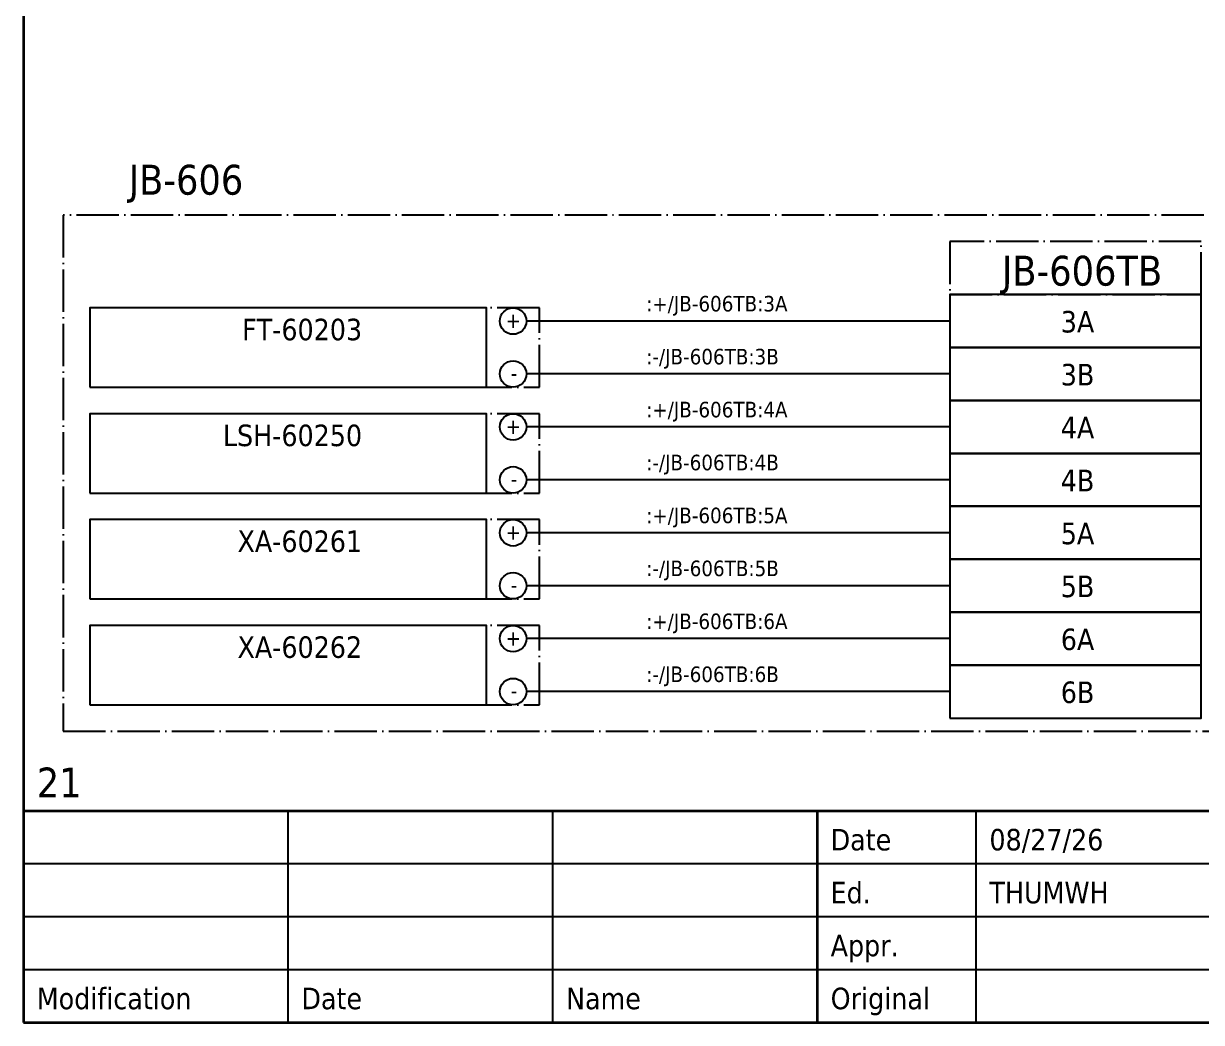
# Model space of a CAD drawing. Header units: millimetres. Extents: x 0 to 1792788, y -13 to 262234.
# Drawn here: x 0 to 89, y 0 to 75.5 of the extents above; entities that cross this region are included whole.
import ezdxf
from ezdxf.enums import TextEntityAlignment as Align

# ---------------------------------------------------------------- set-up
doc = ezdxf.new("R2010")
doc.units = ezdxf.units.MM
doc.linetypes.add('EPL_DASHDOT', pattern=[1, 0.8, -0.1, 0, -0.1])
for name, color, linetype, lineweight in [('EPLAN108', 5, 'Continuous', 35), ('EPLAN201', 7, 'Continuous', 35), ('EPLAN300', 5, 'Continuous', 25), ('EPLAN302', 5, 'Continuous', 25), ('EPLAN305', 5, 'Continuous', 25), ('EPLAN307', 134, 'EPL_DASHDOT', 25), ('EPLAN311', 7, 'Continuous', 25), ('EPLAN400', 5, 'Continuous', 35), ('EPLAN405', 7, 'Continuous', 25), ('EPLAN421', 5, 'Continuous', 35), ('EPLAN433', 251, 'Continuous', 35), ('EPLAN440', 73, 'Continuous', 35), ('EPLAN451', 7, 'Continuous', 35), ('EPLAN452', 7, 'Continuous', 35), ('EPLAN453', 7, 'Continuous', 35), ('EPLAN500', 7, 'Continuous', 35), ('EPLAN501', 7, 'Continuous', 35), ('EPLAN502', 7, 'Continuous', 35), ('EPLAN503', 7, 'Continuous', 35), ('EPLAN504', 7, 'Continuous', 35)]:
    doc.layers.add(name, color=color, linetype=linetype, lineweight=lineweight)
doc.styles.add('Tahoma', font='')
doc.styles.get('Tahoma').set_extended_font_data('Tahoma')

# ---------------------------------------------------------------- blocks, each defined once
blk = doc.blocks.new('EPLFRAME')
at = {"layer": 'EPLAN201', "linetype": 'Continuous', "lineweight": 35, "ltscale": 4}
for p, q in [((0, 16), (420, 16)), ((60, 0), (60, 16))]:
    blk.add_line(p, q, dxfattribs=at)
at = {"layer": 'EPLAN201', "linetype": 'Continuous', "lineweight": 25, "ltscale": 4}
for p, q in [((20, 0), (20, 16)), ((40, 0), (40, 16)), ((72, 0), (72, 16)), ((0, 12), (100, 12)), ((0, 8), (100, 8)), ((0, 4), (184, 4))]:
    blk.add_line(p, q, dxfattribs=at)
at = {"layer": 'EPLAN201', "linetype": 'Continuous', "lineweight": 35, "ltscale": 4}
blk.add_lwpolyline([(0, 0), (420, 0), (420, 297), (0, 297)], close=True, dxfattribs=at)
at = {"layer": 'EPLAN201', "color": 7, "style": 'Tahoma'}
for s, p in [('Date', (61, 13)), ('Ed.', (61, 9)), ('Appr.', (61, 5)), ('Modification', (1, 1)), ('Original', (61, 1)), ('Date', (21, 1)), ('Name', (41, 1))]:
    blk.add_text(s, height=1.6254, dxfattribs=at).set_placement(p)
at = {"layer": 'EPLAN451', "color": 7, "style": 'Tahoma'}
for tag, p, height in [('14_10014', (101, 12), 2.257), ('14_10015', (185, 12), 2.257), ('14_10011', (101, 5), 2.257), ('14_10013', (332, 5), 1.625), ('14_10151', (73, 1), 1.625), ('14_10300', (415, 1), 1.625)]:
    blk.add_attdef(tag, p, '', height=height, dxfattribs=at)
blk.add_attdef('4_25020', text='', height=1.625, dxfattribs=at).set_placement((413, 1), align=Align.RIGHT)
at = {"layer": 'EPLAN452', "color": 7, "style": 'Tahoma'}
for tag, p, height in [('4_11041', (1, 17), 2.257), ('4_11071[1]', (1, 13), 1.625), ('4_11074[1]', (21, 13), 1.625), ('4_11070[1]', (41, 13), 1.625), ('4_11024', (73, 13), 1.625), ('4_11011', (231, 12), 2.257), ('4_11030', (301, 12), 2.257), ('4_20132_1001', (374, 13), 1.625), ('4_11071[2]', (1, 9), 1.625), ('4_11074[2]', (21, 9), 1.625), ('4_11070[2]', (41, 9), 1.625), ('4_11022', (73, 9), 1.625), ('4_20134_1001', (374, 9), 1.625), ('4_11071[3]', (1, 5), 1.625), ('4_11074[3]', (21, 5), 1.625), ('4_11070[3]', (41, 5), 1.625), ('4_11080', (73, 5), 1.625), ('4_11059', (301, 5), 1.625)]:
    blk.add_attdef(tag, p, '', height=height, dxfattribs=at)
for tag, height, p in [('4_11040', 2.257, (419, 17)), ('4_11000', 1.625, (419, 5)), ('4_11085', 1.625, (141, 1)), ('4_11086', 1.625, (183, 1))]:
    blk.add_attdef(tag, text='', height=height, dxfattribs=at).set_placement(p, align=Align.RIGHT)
at = {"layer": 'EPLAN453', "color": 7, "style": 'Tahoma'}
for tag, p in [('53_19005_1', (21, 293)), ('53_19005', (63, 293)), ('53_19005_8', (105, 293)), ('53_19005_6', (147, 293)), ('53_19005_7', (189, 293)), ('53_19005_9', (231, 293)), ('53_19005_3', (273, 293)), ('53_19005_2', (315, 293)), ('53_19005_4', (357, 293)), ('53_19005_5', (399, 293))]:
    blk.add_attdef(tag, text='', height=1.355, dxfattribs=at).set_placement(p, align=Align.BOTTOM_CENTER)
blk = doc.blocks.new('EPLSYM_LibrarySPECIAL_en_US_Symbol427_Variant5_Placement1_110')
at = {"layer": 'EPLAN421', "color": 5, "style": 'Tahoma'}
for tag, p in [('17_20029[1]', (-0.9525, 3.335)), ('17_20029[2]', (20.0025, 3.335))]:
    blk.add_attdef(tag, text='', height=1.1739, dxfattribs=at).set_placement(p, align=Align.BOTTOM_RIGHT)
at = {"layer": 'EPLAN433', "color": 251, "style": 'Tahoma'}
blk.add_attdef('17_20406_1', text='', height=1.6254, dxfattribs=at).set_placement((0.9525, 1.5875), align=Align.BOTTOM_RIGHT)
blk.add_attdef('17_20406', text='', height=1.6254, dxfattribs=at).set_placement((0.9525, 1.5875), align=Align.BOTTOM_LEFT)
blk = doc.blocks.new('EPLSYM_LibrarySPECIAL_en_US_Symbol427_Variant5_Placement1_111')
at = {"layer": 'EPLAN421', "color": 5, "style": 'Tahoma'}
for tag, p in [('17_20029[1]', (-0.9525, 3.335)), ('17_20029[2]', (20.0025, 3.335))]:
    blk.add_attdef(tag, text='', height=1.1739, dxfattribs=at).set_placement(p, align=Align.BOTTOM_RIGHT)
at = {"layer": 'EPLAN433', "color": 251, "style": 'Tahoma'}
blk.add_attdef('17_20406_1', text='', height=1.6254, dxfattribs=at).set_placement((0.9525, 1.5875), align=Align.BOTTOM_RIGHT)
blk.add_attdef('17_20406', text='', height=1.6254, dxfattribs=at).set_placement((0.9525, 1.5875), align=Align.BOTTOM_LEFT)
blk = doc.blocks.new('EPLSYM_LibrarySPECIAL_en_US_Symbol427_Variant5_Placement1_112')
at = {"layer": 'EPLAN421', "color": 5, "style": 'Tahoma'}
for tag, p in [('17_20029[1]', (-0.9525, 3.335)), ('17_20029[2]', (20.0025, 3.335))]:
    blk.add_attdef(tag, text='', height=1.1739, dxfattribs=at).set_placement(p, align=Align.BOTTOM_RIGHT)
at = {"layer": 'EPLAN433', "color": 251, "style": 'Tahoma'}
blk.add_attdef('17_20406_1', text='', height=1.6254, dxfattribs=at).set_placement((0.9525, 1.5875), align=Align.BOTTOM_RIGHT)
blk.add_attdef('17_20406', text='', height=1.6254, dxfattribs=at).set_placement((0.9525, 1.5875), align=Align.BOTTOM_LEFT)
blk = doc.blocks.new('EPLSYM_LibrarySPECIAL_en_US_Symbol427_Variant5_Placement1_113')
at = {"layer": 'EPLAN421', "color": 5, "style": 'Tahoma'}
for tag, p in [('17_20029[1]', (-0.9525, 3.335)), ('17_20029[2]', (20.0025, 3.335))]:
    blk.add_attdef(tag, text='', height=1.1739, dxfattribs=at).set_placement(p, align=Align.BOTTOM_RIGHT)
at = {"layer": 'EPLAN433', "color": 251, "style": 'Tahoma'}
blk.add_attdef('17_20406_1', text='', height=1.6254, dxfattribs=at).set_placement((0.9525, 1.5875), align=Align.BOTTOM_RIGHT)
blk.add_attdef('17_20406', text='', height=1.6254, dxfattribs=at).set_placement((0.9525, 1.5875), align=Align.BOTTOM_LEFT)
blk = doc.blocks.new('EPLSYM_LibrarySPECIAL_en_US_Symbol427_Variant5_Placement1_114')
at = {"layer": 'EPLAN421', "color": 5, "style": 'Tahoma'}
for tag, p in [('17_20029[1]', (-0.9525, 3.335)), ('17_20029[2]', (20.0025, 3.335))]:
    blk.add_attdef(tag, text='', height=1.1739, dxfattribs=at).set_placement(p, align=Align.BOTTOM_RIGHT)
at = {"layer": 'EPLAN433', "color": 251, "style": 'Tahoma'}
blk.add_attdef('17_20406_1', text='', height=1.6254, dxfattribs=at).set_placement((0.9525, 1.5875), align=Align.BOTTOM_RIGHT)
blk.add_attdef('17_20406', text='', height=1.6254, dxfattribs=at).set_placement((0.9525, 1.5875), align=Align.BOTTOM_LEFT)
blk = doc.blocks.new('EPLSYM_LibrarySPECIAL_en_US_Symbol427_Variant5_Placement1_115')
at = {"layer": 'EPLAN421', "color": 5, "style": 'Tahoma'}
for tag, p in [('17_20029[1]', (-0.9525, 3.335)), ('17_20029[2]', (20.0025, 3.335))]:
    blk.add_attdef(tag, text='', height=1.1739, dxfattribs=at).set_placement(p, align=Align.BOTTOM_RIGHT)
at = {"layer": 'EPLAN433', "color": 251, "style": 'Tahoma'}
blk.add_attdef('17_20406_1', text='', height=1.6254, dxfattribs=at).set_placement((0.9525, 1.5875), align=Align.BOTTOM_RIGHT)
blk.add_attdef('17_20406', text='', height=1.6254, dxfattribs=at).set_placement((0.9525, 1.5875), align=Align.BOTTOM_LEFT)
blk = doc.blocks.new('EPLSYM_LibrarySPECIAL_en_US_Symbol427_Variant5_Placement1_116')
at = {"layer": 'EPLAN421', "color": 5, "style": 'Tahoma'}
for tag, p in [('17_20029[1]', (-0.9525, 3.335)), ('17_20029[2]', (20.0025, 3.335))]:
    blk.add_attdef(tag, text='', height=1.1739, dxfattribs=at).set_placement(p, align=Align.BOTTOM_RIGHT)
at = {"layer": 'EPLAN433', "color": 251, "style": 'Tahoma'}
blk.add_attdef('17_20406_1', text='', height=1.6254, dxfattribs=at).set_placement((0.9525, 1.5875), align=Align.BOTTOM_RIGHT)
blk.add_attdef('17_20406', text='', height=1.6254, dxfattribs=at).set_placement((0.9525, 1.5875), align=Align.BOTTOM_LEFT)
blk = doc.blocks.new('EPLSYM_LibrarySPECIAL_en_US_Symbol427_Variant5_Placement1_117')
at = {"layer": 'EPLAN421', "color": 5, "style": 'Tahoma'}
for tag, p in [('17_20029[1]', (-0.9525, 3.335)), ('17_20029[2]', (20.0025, 3.335))]:
    blk.add_attdef(tag, text='', height=1.1739, dxfattribs=at).set_placement(p, align=Align.BOTTOM_RIGHT)
at = {"layer": 'EPLAN433', "color": 251, "style": 'Tahoma'}
blk.add_attdef('17_20406_1', text='', height=1.6254, dxfattribs=at).set_placement((0.9525, 1.5875), align=Align.BOTTOM_RIGHT)
blk.add_attdef('17_20406', text='', height=1.6254, dxfattribs=at).set_placement((0.9525, 1.5875), align=Align.BOTTOM_LEFT)
blk = doc.blocks.new('EPLSYM_LibrarySPECIAL_Symbol17_Variant3_Placement1')
at = {"layer": 'EPLAN302', "lineweight": 25, "ltscale": 4}
blk.add_line((4, 0), (1, 0), dxfattribs=at)
blk.add_circle((0, 0), 1, dxfattribs=at)
at = {"layer": 'EPLAN421', "color": 5, "style": 'Tahoma'}
blk.add_attdef('17_20039', text='', height=1.174, dxfattribs=at).set_placement((3, 1), align=Align.BOTTOM_RIGHT)
blk = doc.blocks.new('EPLSYM_LibrarySPECIAL_Symbol0_Variant0_Placement1_23')
at = {"layer": 'EPLAN305', "lineweight": 25, "ltscale": 4}
blk.add_lwpolyline([(0, -6), (30, -6), (30, 0), (0, 0)], close=True, dxfattribs=at)
at = {"layer": 'EPLAN400', "color": 5, "style": 'Tahoma'}
blk.add_attdef('17_20010', text='', height=2.2575, dxfattribs=at).set_placement((-1.5, -0.9515), align=Align.TOP_RIGHT)
at = {"layer": 'EPLAN440', "color": 73, "style": 'Tahoma'}
blk.add_attdef('17_20300', text='', height=1.6254, dxfattribs=at).set_placement((-1.5, -4.57508), align=Align.TOP_RIGHT)
at = {"layer": 'EPLAN500', "color": 7, "style": 'Tahoma'}
blk.add_attdef('17_20027', text='', height=1.6254, dxfattribs=at).set_placement((-1.5, -7.27508), align=Align.TOP_RIGHT)
at = {"layer": 'EPLAN501', "color": 7, "style": 'Tahoma'}
blk.add_attdef('17_20011', text='', height=1.6254, dxfattribs=at).set_placement((-1.5, -12.67508), align=Align.TOP_RIGHT)
at = {"layer": 'EPLAN502', "color": 7, "style": 'Tahoma'}
blk.add_attdef('17_20025', text='', height=1.6254, dxfattribs=at).set_placement((-1.5, -15.37508), align=Align.TOP_RIGHT)
at = {"layer": 'EPLAN503', "color": 7, "style": 'Tahoma'}
blk.add_attdef('17_20024', text='', height=1.6254, dxfattribs=at).set_placement((-1.5, -18.07508), align=Align.TOP_RIGHT)
at = {"layer": 'EPLAN504', "color": 7, "style": 'Tahoma'}
blk.add_attdef('17_20901[1]', text='', height=1.6254, dxfattribs=at).set_placement((-1.5, -9.97508), align=Align.TOP_RIGHT)
blk = doc.blocks.new('EPLSYM_LibrarySPECIAL_Symbol2_Variant0_Placement1_23')
at = {"layer": 'EPLAN307', "lineweight": 25, "ltscale": 4}
blk.add_lwpolyline([(0, -6), (34, -6), (34, 0), (0, 0)], close=True, dxfattribs=at)
at = {"layer": 'EPLAN400', "color": 5, "style": 'Tahoma'}
blk.add_attdef('88_20010', text='', height=2.2575, dxfattribs=at).set_placement((-1.5, -0.9515), align=Align.TOP_RIGHT)
at = {"layer": 'EPLAN500', "color": 7, "style": 'Tahoma'}
blk.add_attdef('88_20027', text='', height=1.6254, dxfattribs=at).set_placement((-1.5, -4.57508), align=Align.TOP_RIGHT)
at = {"layer": 'EPLAN501', "color": 7, "style": 'Tahoma'}
blk.add_attdef('88_20011', text='', height=1.6254, dxfattribs=at).set_placement((-1.5, -9.97508), align=Align.TOP_RIGHT)
at = {"layer": 'EPLAN502', "color": 7, "style": 'Tahoma'}
blk.add_attdef('88_20025', text='', height=1.6254, dxfattribs=at).set_placement((-1.5, -12.67508), align=Align.TOP_RIGHT)
at = {"layer": 'EPLAN503', "color": 7, "style": 'Tahoma'}
blk.add_attdef('88_20024', text='', height=1.6254, dxfattribs=at).set_placement((-1.5, -15.37508), align=Align.TOP_RIGHT)
at = {"layer": 'EPLAN504', "color": 7, "style": 'Tahoma'}
blk.add_attdef('88_20901[1]', text='', height=1.6254, dxfattribs=at).set_placement((-1.5, -7.27508), align=Align.TOP_RIGHT)
blk = doc.blocks.new('EPLSYM_LibrarySPECIAL_Symbol0_Variant0_Placement1_24')
at = {"layer": 'EPLAN305', "lineweight": 25, "ltscale": 4}
blk.add_lwpolyline([(0, -6), (30, -6), (30, 0), (0, 0)], close=True, dxfattribs=at)
at = {"layer": 'EPLAN400', "color": 5, "style": 'Tahoma'}
blk.add_attdef('17_20010', text='', height=2.2575, dxfattribs=at).set_placement((-1.5, -0.9515), align=Align.TOP_RIGHT)
at = {"layer": 'EPLAN440', "color": 73, "style": 'Tahoma'}
blk.add_attdef('17_20300', text='', height=1.6254, dxfattribs=at).set_placement((-1.5, -4.57508), align=Align.TOP_RIGHT)
at = {"layer": 'EPLAN500', "color": 7, "style": 'Tahoma'}
blk.add_attdef('17_20027', text='', height=1.6254, dxfattribs=at).set_placement((-1.5, -7.27508), align=Align.TOP_RIGHT)
at = {"layer": 'EPLAN501', "color": 7, "style": 'Tahoma'}
blk.add_attdef('17_20011', text='', height=1.6254, dxfattribs=at).set_placement((-1.5, -12.67508), align=Align.TOP_RIGHT)
at = {"layer": 'EPLAN502', "color": 7, "style": 'Tahoma'}
blk.add_attdef('17_20025', text='', height=1.6254, dxfattribs=at).set_placement((-1.5, -15.37508), align=Align.TOP_RIGHT)
at = {"layer": 'EPLAN503', "color": 7, "style": 'Tahoma'}
blk.add_attdef('17_20024', text='', height=1.6254, dxfattribs=at).set_placement((-1.5, -18.07508), align=Align.TOP_RIGHT)
at = {"layer": 'EPLAN504', "color": 7, "style": 'Tahoma'}
blk.add_attdef('17_20901[1]', text='', height=1.6254, dxfattribs=at).set_placement((-1.5, -9.97508), align=Align.TOP_RIGHT)
blk = doc.blocks.new('EPLSYM_LibrarySPECIAL_Symbol2_Variant0_Placement1_24')
at = {"layer": 'EPLAN307', "lineweight": 25, "ltscale": 4}
blk.add_lwpolyline([(0, -6), (34, -6), (34, 0), (0, 0)], close=True, dxfattribs=at)
at = {"layer": 'EPLAN400', "color": 5, "style": 'Tahoma'}
blk.add_attdef('88_20010', text='', height=2.2575, dxfattribs=at).set_placement((-1.5, -0.9515), align=Align.TOP_RIGHT)
at = {"layer": 'EPLAN500', "color": 7, "style": 'Tahoma'}
blk.add_attdef('88_20027', text='', height=1.6254, dxfattribs=at).set_placement((-1.5, -4.57508), align=Align.TOP_RIGHT)
at = {"layer": 'EPLAN501', "color": 7, "style": 'Tahoma'}
blk.add_attdef('88_20011', text='', height=1.6254, dxfattribs=at).set_placement((-1.5, -9.97508), align=Align.TOP_RIGHT)
at = {"layer": 'EPLAN502', "color": 7, "style": 'Tahoma'}
blk.add_attdef('88_20025', text='', height=1.6254, dxfattribs=at).set_placement((-1.5, -12.67508), align=Align.TOP_RIGHT)
at = {"layer": 'EPLAN503', "color": 7, "style": 'Tahoma'}
blk.add_attdef('88_20024', text='', height=1.6254, dxfattribs=at).set_placement((-1.5, -15.37508), align=Align.TOP_RIGHT)
at = {"layer": 'EPLAN504', "color": 7, "style": 'Tahoma'}
blk.add_attdef('88_20901[1]', text='', height=1.6254, dxfattribs=at).set_placement((-1.5, -7.27508), align=Align.TOP_RIGHT)
blk = doc.blocks.new('EPLSYM_LibrarySPECIAL_Symbol2_Variant0_Placement1_25')
at = {"layer": 'EPLAN307', "lineweight": 25, "ltscale": 4}
blk.add_lwpolyline([(0, -6), (34, -6), (34, 0), (0, 0)], close=True, dxfattribs=at)
at = {"layer": 'EPLAN400', "color": 5, "style": 'Tahoma'}
blk.add_attdef('88_20010', text='', height=2.2575, dxfattribs=at).set_placement((-1.5, -0.9515), align=Align.TOP_RIGHT)
at = {"layer": 'EPLAN500', "color": 7, "style": 'Tahoma'}
blk.add_attdef('88_20027', text='', height=1.6254, dxfattribs=at).set_placement((-1.5, -4.57508), align=Align.TOP_RIGHT)
at = {"layer": 'EPLAN501', "color": 7, "style": 'Tahoma'}
blk.add_attdef('88_20011', text='', height=1.6254, dxfattribs=at).set_placement((-1.5, -9.97508), align=Align.TOP_RIGHT)
at = {"layer": 'EPLAN502', "color": 7, "style": 'Tahoma'}
blk.add_attdef('88_20025', text='', height=1.6254, dxfattribs=at).set_placement((-1.5, -12.67508), align=Align.TOP_RIGHT)
at = {"layer": 'EPLAN503', "color": 7, "style": 'Tahoma'}
blk.add_attdef('88_20024', text='', height=1.6254, dxfattribs=at).set_placement((-1.5, -15.37508), align=Align.TOP_RIGHT)
at = {"layer": 'EPLAN504', "color": 7, "style": 'Tahoma'}
blk.add_attdef('88_20901[1]', text='', height=1.6254, dxfattribs=at).set_placement((-1.5, -7.27508), align=Align.TOP_RIGHT)
blk = doc.blocks.new('EPLSYM_LibrarySPECIAL_Symbol308_Variant0_Placement0')
at = {"layer": 'EPLAN405', "color": 7, "style": 'Tahoma'}
for tag, p in [('17_31011', (1.5, 6.35)), ('17_31002', (1.5, 0.5))]:
    blk.add_attdef(tag, text='', height=1.174, dxfattribs=at).set_placement(p, align=Align.BOTTOM_LEFT)
for tag, p in [('17_31004', (1.5, 4.4)), ('17_31003', (1.5, 2.45))]:
    blk.add_attdef(tag, p, '', height=1.174, dxfattribs=at)
blk = doc.blocks.new('EPLSYM_LibrarySPECIAL_Symbol2_Variant0_Placement1_26')
at = {"layer": 'EPLAN307', "lineweight": 25, "ltscale": 4}
blk.add_lwpolyline([(0, -6), (34, -6), (34, 0), (0, 0)], close=True, dxfattribs=at)
at = {"layer": 'EPLAN400', "color": 5, "style": 'Tahoma'}
blk.add_attdef('88_20010', text='', height=2.2575, dxfattribs=at).set_placement((-1.5, -0.9515), align=Align.TOP_RIGHT)
at = {"layer": 'EPLAN500', "color": 7, "style": 'Tahoma'}
blk.add_attdef('88_20027', text='', height=1.6254, dxfattribs=at).set_placement((-1.5, -4.57508), align=Align.TOP_RIGHT)
at = {"layer": 'EPLAN501', "color": 7, "style": 'Tahoma'}
blk.add_attdef('88_20011', text='', height=1.6254, dxfattribs=at).set_placement((-1.5, -9.97508), align=Align.TOP_RIGHT)
at = {"layer": 'EPLAN502', "color": 7, "style": 'Tahoma'}
blk.add_attdef('88_20025', text='', height=1.6254, dxfattribs=at).set_placement((-1.5, -12.67508), align=Align.TOP_RIGHT)
at = {"layer": 'EPLAN503', "color": 7, "style": 'Tahoma'}
blk.add_attdef('88_20024', text='', height=1.6254, dxfattribs=at).set_placement((-1.5, -15.37508), align=Align.TOP_RIGHT)
at = {"layer": 'EPLAN504', "color": 7, "style": 'Tahoma'}
blk.add_attdef('88_20901[1]', text='', height=1.6254, dxfattribs=at).set_placement((-1.5, -7.27508), align=Align.TOP_RIGHT)
blk = doc.blocks.new('EPLSYM_LibrarySPECIAL_Symbol0_Variant0_Placement1_25')
at = {"layer": 'EPLAN305', "lineweight": 25, "ltscale": 4}
blk.add_lwpolyline([(0, -6), (30, -6), (30, 0), (0, 0)], close=True, dxfattribs=at)
at = {"layer": 'EPLAN400', "color": 5, "style": 'Tahoma'}
blk.add_attdef('17_20010', text='', height=2.2575, dxfattribs=at).set_placement((-1.5, -0.9515), align=Align.TOP_RIGHT)
at = {"layer": 'EPLAN440', "color": 73, "style": 'Tahoma'}
blk.add_attdef('17_20300', text='', height=1.6254, dxfattribs=at).set_placement((-1.5, -4.57508), align=Align.TOP_RIGHT)
at = {"layer": 'EPLAN500', "color": 7, "style": 'Tahoma'}
blk.add_attdef('17_20027', text='', height=1.6254, dxfattribs=at).set_placement((-1.5, -7.27508), align=Align.TOP_RIGHT)
at = {"layer": 'EPLAN501', "color": 7, "style": 'Tahoma'}
blk.add_attdef('17_20011', text='', height=1.6254, dxfattribs=at).set_placement((-1.5, -12.67508), align=Align.TOP_RIGHT)
at = {"layer": 'EPLAN502', "color": 7, "style": 'Tahoma'}
blk.add_attdef('17_20025', text='', height=1.6254, dxfattribs=at).set_placement((-1.5, -15.37508), align=Align.TOP_RIGHT)
at = {"layer": 'EPLAN503', "color": 7, "style": 'Tahoma'}
blk.add_attdef('17_20024', text='', height=1.6254, dxfattribs=at).set_placement((-1.5, -18.07508), align=Align.TOP_RIGHT)
at = {"layer": 'EPLAN504', "color": 7, "style": 'Tahoma'}
blk.add_attdef('17_20901[1]', text='', height=1.6254, dxfattribs=at).set_placement((-1.5, -9.97508), align=Align.TOP_RIGHT)
blk = doc.blocks.new('EPLSYM_LibrarySPECIAL_Symbol0_Variant0_Placement1_26')
at = {"layer": 'EPLAN305', "lineweight": 25, "ltscale": 4}
blk.add_lwpolyline([(0, -6), (30, -6), (30, 0), (0, 0)], close=True, dxfattribs=at)
at = {"layer": 'EPLAN400', "color": 5, "style": 'Tahoma'}
blk.add_attdef('17_20010', text='', height=2.2575, dxfattribs=at).set_placement((-1.5, -0.9515), align=Align.TOP_RIGHT)
at = {"layer": 'EPLAN440', "color": 73, "style": 'Tahoma'}
blk.add_attdef('17_20300', text='', height=1.6254, dxfattribs=at).set_placement((-1.5, -4.57508), align=Align.TOP_RIGHT)
at = {"layer": 'EPLAN500', "color": 7, "style": 'Tahoma'}
blk.add_attdef('17_20027', text='', height=1.6254, dxfattribs=at).set_placement((-1.5, -7.27508), align=Align.TOP_RIGHT)
at = {"layer": 'EPLAN501', "color": 7, "style": 'Tahoma'}
blk.add_attdef('17_20011', text='', height=1.6254, dxfattribs=at).set_placement((-1.5, -12.67508), align=Align.TOP_RIGHT)
at = {"layer": 'EPLAN502', "color": 7, "style": 'Tahoma'}
blk.add_attdef('17_20025', text='', height=1.6254, dxfattribs=at).set_placement((-1.5, -15.37508), align=Align.TOP_RIGHT)
at = {"layer": 'EPLAN503', "color": 7, "style": 'Tahoma'}
blk.add_attdef('17_20024', text='', height=1.6254, dxfattribs=at).set_placement((-1.5, -18.07508), align=Align.TOP_RIGHT)
at = {"layer": 'EPLAN504', "color": 7, "style": 'Tahoma'}
blk.add_attdef('17_20901[1]', text='', height=1.6254, dxfattribs=at).set_placement((-1.5, -9.97508), align=Align.TOP_RIGHT)
blk = doc.blocks.new('EPLSYM_LibrarySPECIAL_Symbol2_Variant0_Placement1_28')
at = {"layer": 'EPLAN307', "lineweight": 25, "ltscale": 4}
blk.add_lwpolyline([(0, -39), (119, -39), (119, 0), (0, 0)], close=True, dxfattribs=at)
at = {"layer": 'EPLAN400', "color": 5, "style": 'Tahoma'}
blk.add_attdef('88_20010', text='', height=2.2575, dxfattribs=at).set_placement((-1.5, -0.9515), align=Align.TOP_RIGHT)
at = {"layer": 'EPLAN500', "color": 7, "style": 'Tahoma'}
blk.add_attdef('88_20027', text='', height=1.6254, dxfattribs=at).set_placement((-1.5, -4.57508), align=Align.TOP_RIGHT)
at = {"layer": 'EPLAN501', "color": 7, "style": 'Tahoma'}
blk.add_attdef('88_20011', text='', height=1.6254, dxfattribs=at).set_placement((-1.5, -9.97508), align=Align.TOP_RIGHT)
at = {"layer": 'EPLAN502', "color": 7, "style": 'Tahoma'}
blk.add_attdef('88_20025', text='', height=1.6254, dxfattribs=at).set_placement((-1.5, -12.67508), align=Align.TOP_RIGHT)
at = {"layer": 'EPLAN503', "color": 7, "style": 'Tahoma'}
blk.add_attdef('88_20024', text='', height=1.6254, dxfattribs=at).set_placement((-1.5, -15.37508), align=Align.TOP_RIGHT)
at = {"layer": 'EPLAN504', "color": 7, "style": 'Tahoma'}
blk.add_attdef('88_20901[1]', text='', height=1.6254, dxfattribs=at).set_placement((-1.5, -7.27508), align=Align.TOP_RIGHT)

msp = doc.modelspace()

# ---------------------------------------------------------------- linework, layer by layer
at = {"layer": 'EPLAN300', "lineweight": 25, "ltscale": 4}
for points in [[(70, 51), (89, 51), (89, 55), (70, 55)], [(70, 47), (89, 47), (89, 51), (70, 51)], [(70, 43), (89, 43), (89, 47), (70, 47)], [(70, 39), (89, 39), (89, 43), (70, 43)], [(70, 35), (89, 35), (89, 39), (70, 39)], [(70, 31), (89, 31), (89, 35), (70, 35)], [(70, 27), (89, 27), (89, 31), (70, 31)], [(70, 23), (89, 23), (89, 27), (70, 27)]]:
    msp.add_lwpolyline(points, close=True, dxfattribs=at)
at = {"layer": 'EPLAN307', "lineweight": 25, "ltscale": 4}
msp.add_lwpolyline([(70, 55), (89, 55), (89, 59), (70, 59)], close=True, dxfattribs=at)
at = {"layer": 'EPLAN311', "ltscale": 4}
for p, q in [((70, 53), (39, 53)), ((70, 49), (39, 49)), ((70, 45), (39, 45)), ((70, 41), (39, 41)), ((70, 37), (39, 37)), ((70, 33), (39, 33)), ((70, 29), (39, 29)), ((70, 25), (39, 25))]:
    msp.add_line(p, q, dxfattribs=at)

# ---------------------------------------------------------------- block references
ref = msp.add_blockref('EPLFRAME', (0, 0))
ref.add_attrib('4_11041', '21', (1, 17), dxfattribs={"layer": 'EPLAN452', "color": 7, "height": 2.2575, "style": 'Tahoma'})
ref.add_attrib('4_11022', 'THUMWH', (73, 9), dxfattribs={"layer": 'EPLAN452', "color": 7, "height": 1.6254, "style": 'Tahoma'})
ref.add_attrib('4_11024', '08/27/26', (73, 13), dxfattribs={"layer": 'EPLAN452', "color": 7, "height": 1.6254, "style": 'Tahoma'})
ref = msp.add_blockref('EPLSYM_LibrarySPECIAL_Symbol2_Variant0_Placement1_28', (3, 61))
ref.add_attrib('88_20010', 'JB-606', dxfattribs={"layer": 'EPLAN400', "color": 5, "height": 2.2575, "style": 'Tahoma'}).set_placement((16.605, 64.809), align=Align.TOP_RIGHT)
ref = msp.add_blockref('EPLSYM_LibrarySPECIAL_Symbol308_Variant0_Placement0', (47, 53))
ref.add_attrib('17_31011', ':+/JB-606TB:3A', dxfattribs={"layer": 'EPLAN405', "color": 7, "height": 1.1739, "style": 'Tahoma'}).set_placement((47.055, 53.374), align=Align.BOTTOM_LEFT)
ref = msp.add_blockref('EPLSYM_LibrarySPECIAL_Symbol0_Variant0_Placement1_23', (5, 54))
ref.add_attrib('17_20011', 'FT-60203', dxfattribs={"layer": 'EPLAN501', "color": 7, "height": 1.6254, "style": 'Tahoma'}).set_placement((25.586, 53.175), align=Align.TOP_RIGHT)
for name, p in [('EPLSYM_LibrarySPECIAL_Symbol2_Variant0_Placement1_23', (5, 54)), ('EPLSYM_LibrarySPECIAL_Symbol2_Variant0_Placement1_24', (5, 46)), ('EPLSYM_LibrarySPECIAL_Symbol2_Variant0_Placement1_25', (5, 38)), ('EPLSYM_LibrarySPECIAL_Symbol2_Variant0_Placement1_26', (5, 30))]:
    msp.add_blockref(name, p)
ref = msp.add_blockref('EPLSYM_LibrarySPECIAL_Symbol17_Variant3_Placement1', (37, 53))
ref.add_attrib('17_20039', '+', dxfattribs={"layer": 'EPLAN421', "color": 5, "height": 1.174, "style": 'Tahoma'}).set_placement((37.591, 52.117), align=Align.BOTTOM_RIGHT)
ref = msp.add_blockref('EPLSYM_LibrarySPECIAL_en_US_Symbol427_Variant5_Placement1_110', (70, 53))
ref.add_attrib('17_20011', '3A', dxfattribs={"layer": 'EPLAN501', "color": 7, "height": 1.6254, "style": 'Tahoma'}).set_placement((79.661, 51.65), align=Align.BOTTOM_CENTER)
ref = msp.add_blockref('EPLSYM_LibrarySPECIAL_Symbol308_Variant0_Placement0', (47, 49))
ref.add_attrib('17_31011', ':-/JB-606TB:3B', dxfattribs={"layer": 'EPLAN405', "color": 7, "height": 1.1739, "style": 'Tahoma'}).set_placement((47.055, 49.374), align=Align.BOTTOM_LEFT)
ref = msp.add_blockref('EPLSYM_LibrarySPECIAL_Symbol17_Variant3_Placement1', (37, 49))
ref.add_attrib('17_20039', '-', dxfattribs={"layer": 'EPLAN421', "color": 5, "height": 1.174, "style": 'Tahoma'}).set_placement((37.316, 48.132), align=Align.BOTTOM_RIGHT)
ref = msp.add_blockref('EPLSYM_LibrarySPECIAL_en_US_Symbol427_Variant5_Placement1_111', (70, 49))
ref.add_attrib('17_20011', '3B', dxfattribs={"layer": 'EPLAN501', "color": 7, "height": 1.6254, "style": 'Tahoma'}).set_placement((79.661, 47.65), align=Align.BOTTOM_CENTER)
ref = msp.add_blockref('EPLSYM_LibrarySPECIAL_Symbol308_Variant0_Placement0', (47, 45))
ref.add_attrib('17_31011', ':+/JB-606TB:4A', dxfattribs={"layer": 'EPLAN405', "color": 7, "height": 1.1739, "style": 'Tahoma'}).set_placement((47.055, 45.374), align=Align.BOTTOM_LEFT)
ref = msp.add_blockref('EPLSYM_LibrarySPECIAL_Symbol0_Variant0_Placement1_24', (5, 46))
ref.add_attrib('17_20011', 'LSH-60250', dxfattribs={"layer": 'EPLAN501', "color": 7, "height": 1.6254, "style": 'Tahoma'}).set_placement((25.586, 45.175), align=Align.TOP_RIGHT)
ref = msp.add_blockref('EPLSYM_LibrarySPECIAL_Symbol17_Variant3_Placement1', (37, 45))
ref.add_attrib('17_20039', '+', dxfattribs={"layer": 'EPLAN421', "color": 5, "height": 1.174, "style": 'Tahoma'}).set_placement((37.591, 44.117), align=Align.BOTTOM_RIGHT)
ref = msp.add_blockref('EPLSYM_LibrarySPECIAL_en_US_Symbol427_Variant5_Placement1_112', (70, 45))
ref.add_attrib('17_20011', '4A', dxfattribs={"layer": 'EPLAN501', "color": 7, "height": 1.6254, "style": 'Tahoma'}).set_placement((79.661, 43.65), align=Align.BOTTOM_CENTER)
ref = msp.add_blockref('EPLSYM_LibrarySPECIAL_Symbol308_Variant0_Placement0', (47, 41))
ref.add_attrib('17_31011', ':-/JB-606TB:4B', dxfattribs={"layer": 'EPLAN405', "color": 7, "height": 1.1739, "style": 'Tahoma'}).set_placement((47.055, 41.374), align=Align.BOTTOM_LEFT)
ref = msp.add_blockref('EPLSYM_LibrarySPECIAL_Symbol17_Variant3_Placement1', (37, 41))
ref.add_attrib('17_20039', '-', dxfattribs={"layer": 'EPLAN421', "color": 5, "height": 1.174, "style": 'Tahoma'}).set_placement((37.316, 40.132), align=Align.BOTTOM_RIGHT)
ref = msp.add_blockref('EPLSYM_LibrarySPECIAL_en_US_Symbol427_Variant5_Placement1_113', (70, 41))
ref.add_attrib('17_20011', '4B', dxfattribs={"layer": 'EPLAN501', "color": 7, "height": 1.6254, "style": 'Tahoma'}).set_placement((79.661, 39.65), align=Align.BOTTOM_CENTER)
ref = msp.add_blockref('EPLSYM_LibrarySPECIAL_Symbol308_Variant0_Placement0', (47, 37))
ref.add_attrib('17_31011', ':+/JB-606TB:5A', dxfattribs={"layer": 'EPLAN405', "color": 7, "height": 1.1739, "style": 'Tahoma'}).set_placement((47.055, 37.374), align=Align.BOTTOM_LEFT)
ref = msp.add_blockref('EPLSYM_LibrarySPECIAL_Symbol0_Variant0_Placement1_25', (5, 38))
ref.add_attrib('17_20011', 'XA-60261', dxfattribs={"layer": 'EPLAN501', "color": 7, "height": 1.6254, "style": 'Tahoma'}).set_placement((25.586, 37.175), align=Align.TOP_RIGHT)
ref = msp.add_blockref('EPLSYM_LibrarySPECIAL_Symbol17_Variant3_Placement1', (37, 37))
ref.add_attrib('17_20039', '+', dxfattribs={"layer": 'EPLAN421', "color": 5, "height": 1.174, "style": 'Tahoma'}).set_placement((37.591, 36.117), align=Align.BOTTOM_RIGHT)
ref = msp.add_blockref('EPLSYM_LibrarySPECIAL_en_US_Symbol427_Variant5_Placement1_114', (70, 37))
ref.add_attrib('17_20011', '5A', dxfattribs={"layer": 'EPLAN501', "color": 7, "height": 1.6254, "style": 'Tahoma'}).set_placement((79.661, 35.65), align=Align.BOTTOM_CENTER)
ref = msp.add_blockref('EPLSYM_LibrarySPECIAL_Symbol308_Variant0_Placement0', (47, 33))
ref.add_attrib('17_31011', ':-/JB-606TB:5B', dxfattribs={"layer": 'EPLAN405', "color": 7, "height": 1.1739, "style": 'Tahoma'}).set_placement((47.055, 33.374), align=Align.BOTTOM_LEFT)
ref = msp.add_blockref('EPLSYM_LibrarySPECIAL_Symbol17_Variant3_Placement1', (37, 33))
ref.add_attrib('17_20039', '-', dxfattribs={"layer": 'EPLAN421', "color": 5, "height": 1.174, "style": 'Tahoma'}).set_placement((37.316, 32.132), align=Align.BOTTOM_RIGHT)
ref = msp.add_blockref('EPLSYM_LibrarySPECIAL_en_US_Symbol427_Variant5_Placement1_115', (70, 33))
ref.add_attrib('17_20011', '5B', dxfattribs={"layer": 'EPLAN501', "color": 7, "height": 1.6254, "style": 'Tahoma'}).set_placement((79.661, 31.65), align=Align.BOTTOM_CENTER)
ref = msp.add_blockref('EPLSYM_LibrarySPECIAL_Symbol308_Variant0_Placement0', (47, 29))
ref.add_attrib('17_31011', ':+/JB-606TB:6A', dxfattribs={"layer": 'EPLAN405', "color": 7, "height": 1.1739, "style": 'Tahoma'}).set_placement((47.055, 29.374), align=Align.BOTTOM_LEFT)
ref = msp.add_blockref('EPLSYM_LibrarySPECIAL_Symbol0_Variant0_Placement1_26', (5, 30))
ref.add_attrib('17_20011', 'XA-60262', dxfattribs={"layer": 'EPLAN501', "color": 7, "height": 1.6254, "style": 'Tahoma'}).set_placement((25.586, 29.175), align=Align.TOP_RIGHT)
ref = msp.add_blockref('EPLSYM_LibrarySPECIAL_Symbol17_Variant3_Placement1', (37, 29))
ref.add_attrib('17_20039', '+', dxfattribs={"layer": 'EPLAN421', "color": 5, "height": 1.174, "style": 'Tahoma'}).set_placement((37.591, 28.117), align=Align.BOTTOM_RIGHT)
ref = msp.add_blockref('EPLSYM_LibrarySPECIAL_en_US_Symbol427_Variant5_Placement1_116', (70, 29))
ref.add_attrib('17_20011', '6A', dxfattribs={"layer": 'EPLAN501', "color": 7, "height": 1.6254, "style": 'Tahoma'}).set_placement((79.661, 27.65), align=Align.BOTTOM_CENTER)
ref = msp.add_blockref('EPLSYM_LibrarySPECIAL_Symbol308_Variant0_Placement0', (47, 25))
ref.add_attrib('17_31011', ':-/JB-606TB:6B', dxfattribs={"layer": 'EPLAN405', "color": 7, "height": 1.1739, "style": 'Tahoma'}).set_placement((47.055, 25.374), align=Align.BOTTOM_LEFT)
ref = msp.add_blockref('EPLSYM_LibrarySPECIAL_Symbol17_Variant3_Placement1', (37, 25))
ref.add_attrib('17_20039', '-', dxfattribs={"layer": 'EPLAN421', "color": 5, "height": 1.174, "style": 'Tahoma'}).set_placement((37.316, 24.132), align=Align.BOTTOM_RIGHT)
ref = msp.add_blockref('EPLSYM_LibrarySPECIAL_en_US_Symbol427_Variant5_Placement1_117', (70, 25))
ref.add_attrib('17_20011', '6B', dxfattribs={"layer": 'EPLAN501', "color": 7, "height": 1.6254, "style": 'Tahoma'}).set_placement((79.661, 23.65), align=Align.BOTTOM_CENTER)

# ---------------------------------------------------------------- texts
at = {"layer": 'EPLAN108', "color": 5, "style": 'Tahoma'}
msp.add_text('JB-606TB', height=2.2575, dxfattribs=at).set_placement((80, 55), align=Align.BOTTOM_CENTER)

doc.saveas('drawing.dxf')
